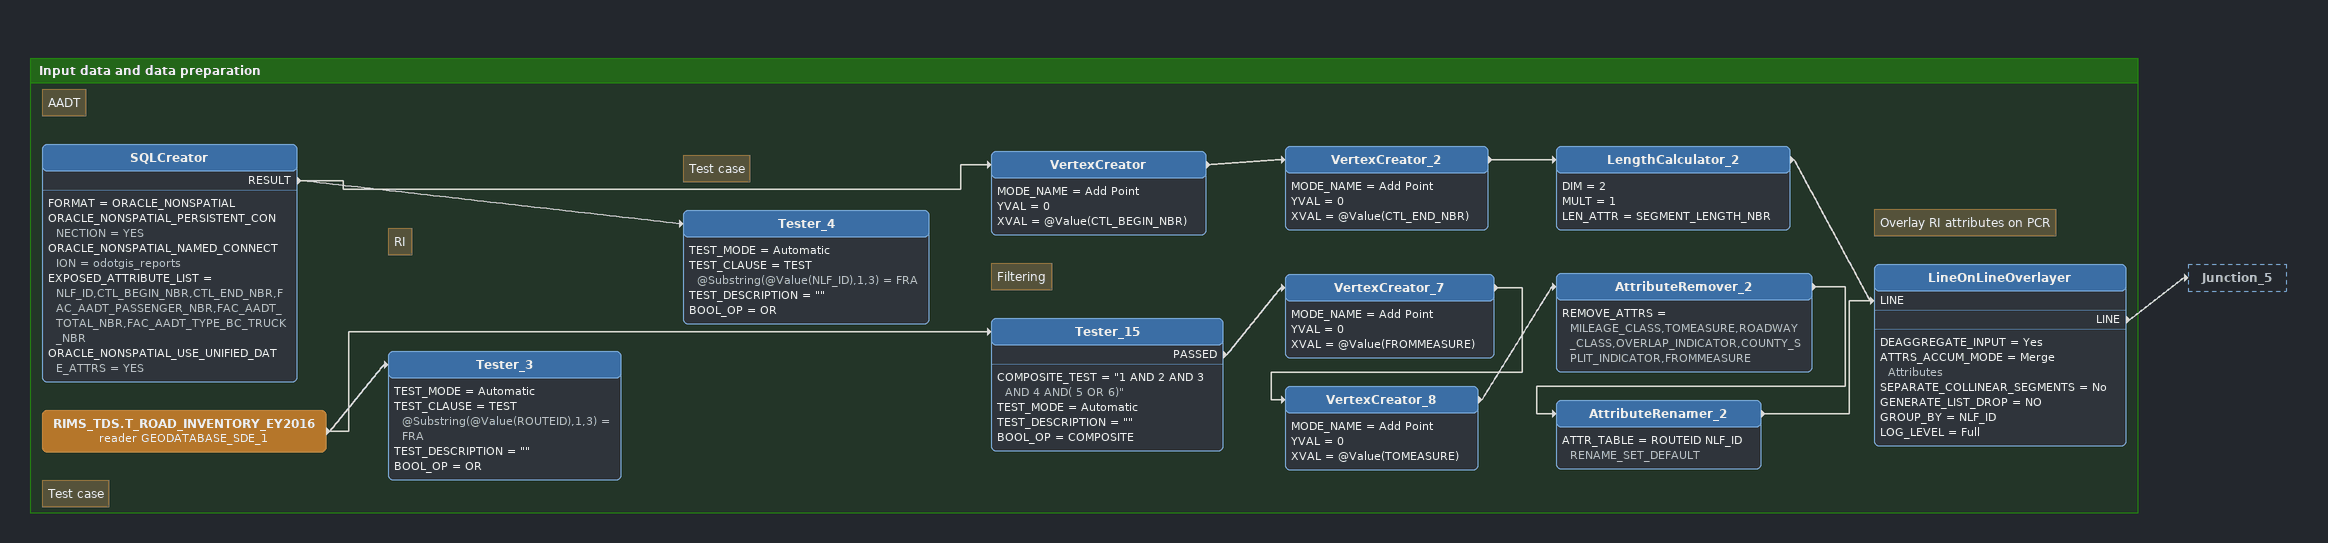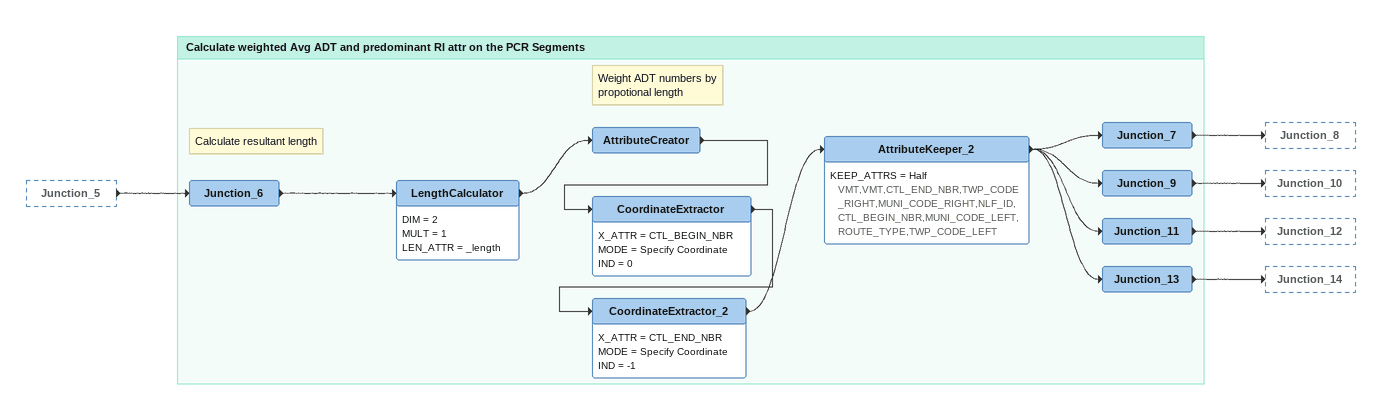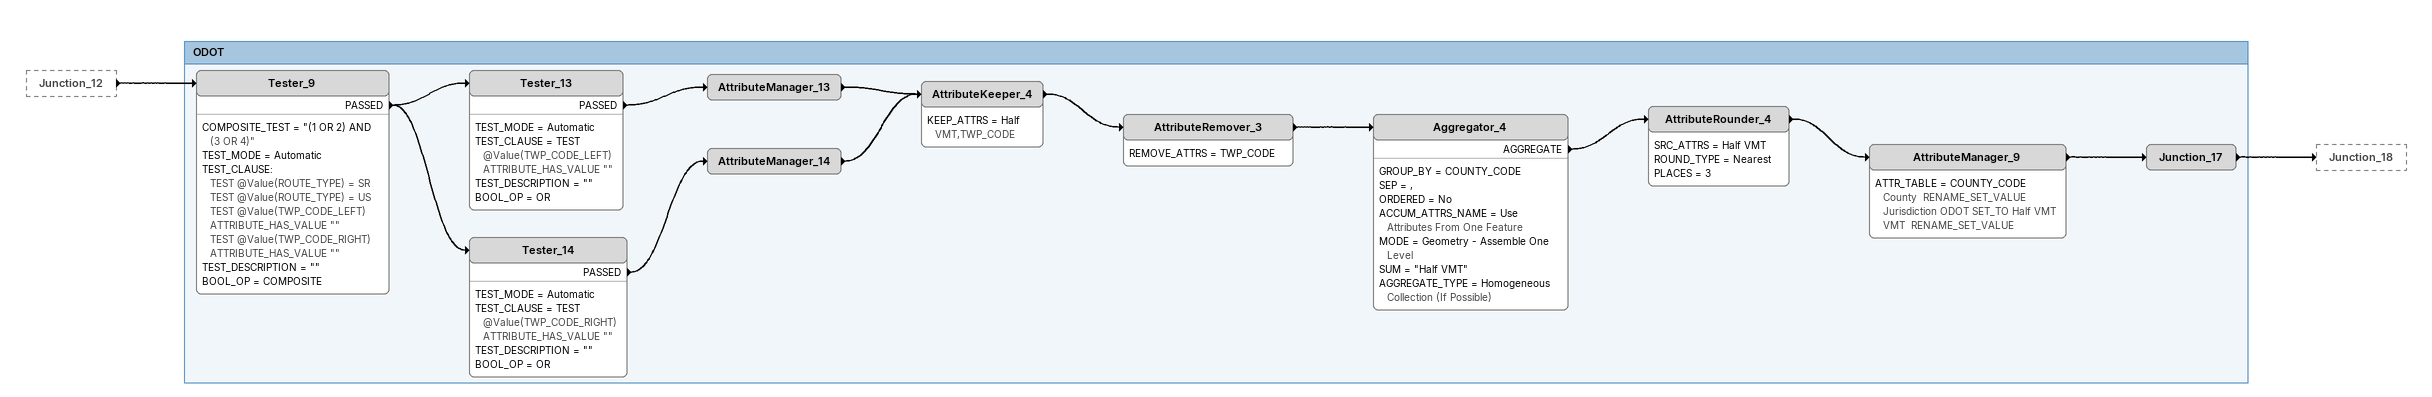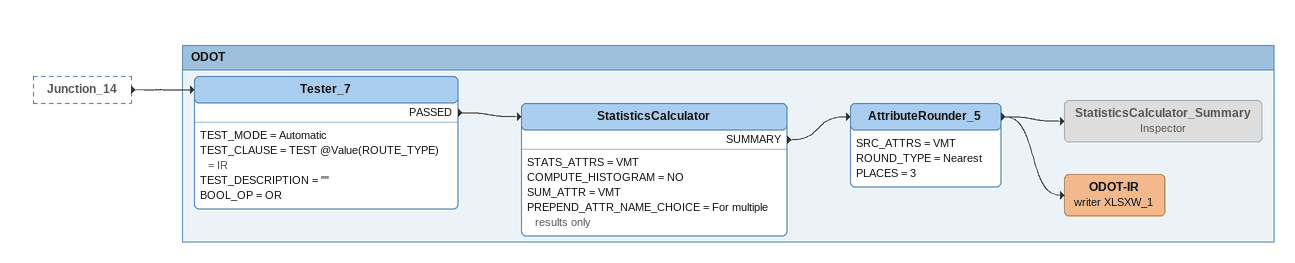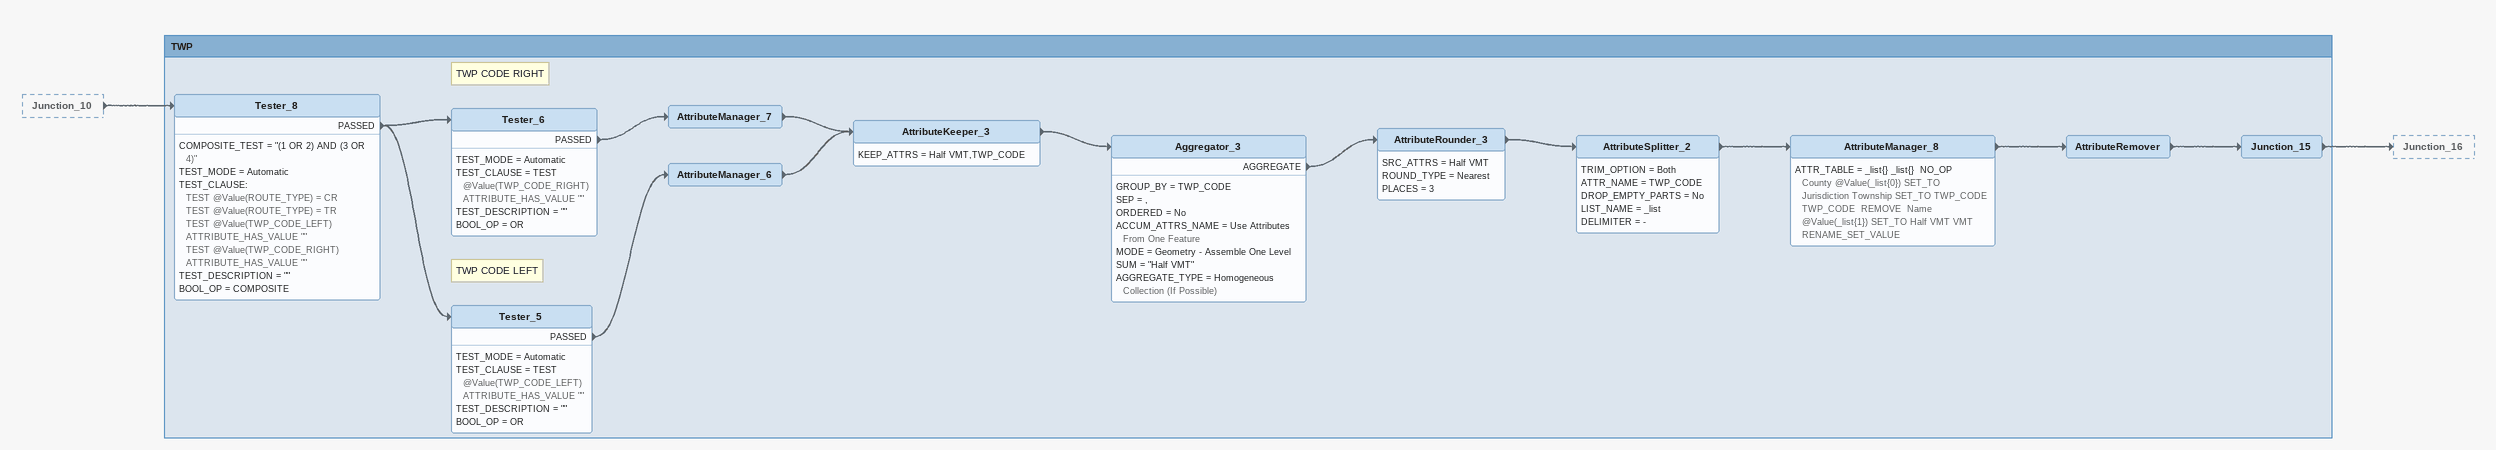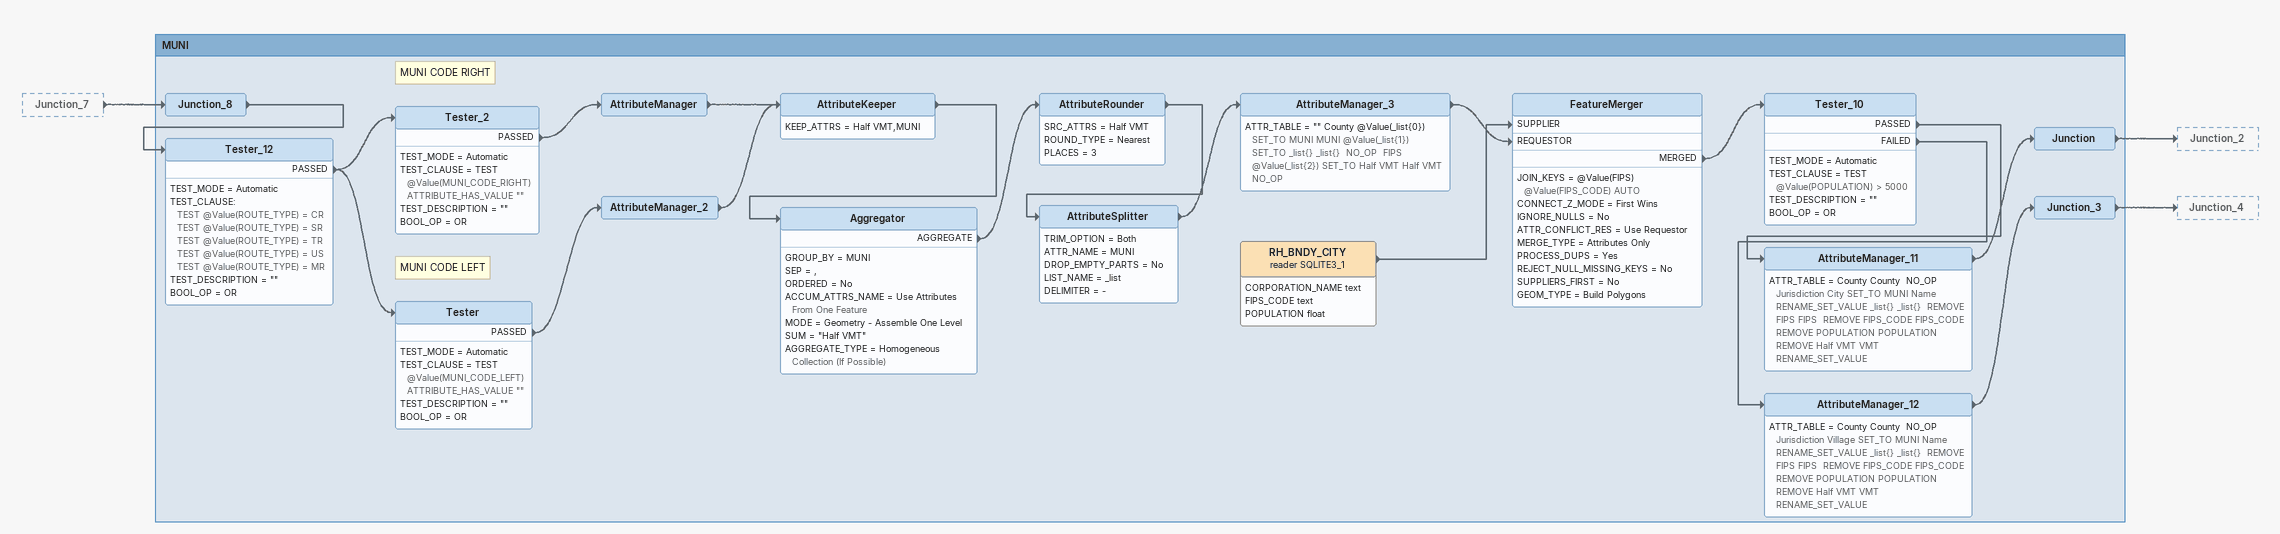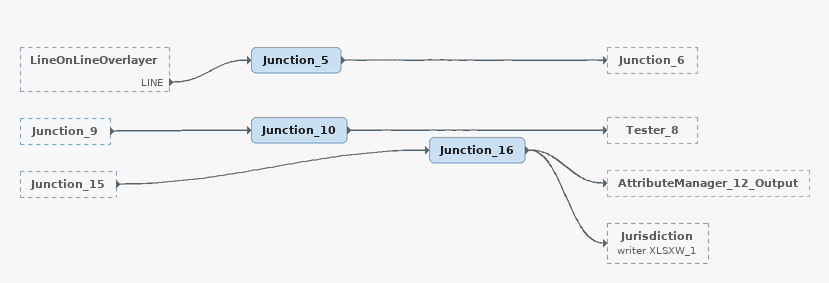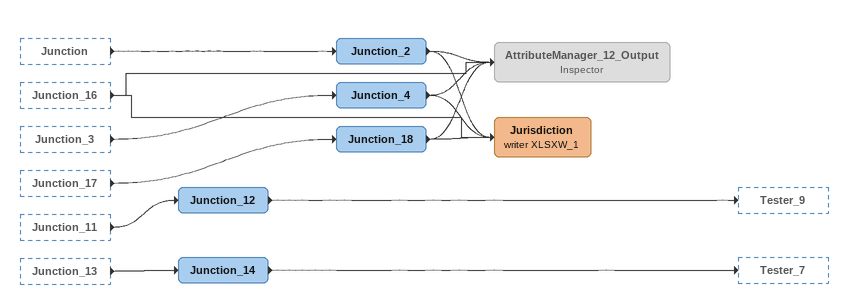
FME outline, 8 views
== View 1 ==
Bookmark: Input data and data preparation
Note: AADT
SQLCreator
    FORMAT = ORACLE_NONSPATIAL
    ORACLE_NONSPATIAL_PERSISTENT_CONNECTION = YES
    ORACLE_NONSPATIAL_NAMED_CONNECTION = odotgis_reports
    EXPOSED_ATTRIBUTE_LIST = NLF_ID,CTL_BEGIN_NBR,CTL_END_NBR,FAC_AADT_PASSENGER_NBR,FAC_AADT_TOTAL_NBR,FAC_AADT_TYPE_BC_TRUCK_NBR
    ORACLE_NONSPATIAL_USE_UNIFIED_DATE_ATTRS = YES
    RESULT -> Tester_4
    RESULT -> VertexCreator
VertexCreator
    MODE_NAME = Add Point
    YVAL = 0
    XVAL = @Value(CTL_BEGIN_NBR)
    -> VertexCreator_2
VertexCreator_2
    MODE_NAME = Add Point
    YVAL = 0
    XVAL = @Value(CTL_END_NBR)
    -> LengthCalculator_2
LengthCalculator_2
    DIM = 2
    MULT = 1
    LEN_ATTR = SEGMENT_LENGTH_NBR
    -> LineOnLineOverlayer [LINE]
Note: Test case
Tester_4
    TEST_MODE = Automatic
    TEST_CLAUSE = TEST @Substring(@Value(NLF_ID),1,3) = FRA
    TEST_DESCRIPTION = ""
    BOOL_OP = OR
Note: RI
RIMS_TDS.T_ROAD_INVENTORY_EY2016 (reader GEODATABASE_SDE_1)
    -> Tester_3
    -> Tester_15
Note: Filtering
Tester_15
    COMPOSITE_TEST = "1 AND 2 AND 3 AND 4 AND( 5 OR 6)"
    TEST_MODE = Automatic
    TEST_DESCRIPTION = ""
    BOOL_OP = COMPOSITE
    PASSED -> VertexCreator_7
VertexCreator_7
    MODE_NAME = Add Point
    YVAL = 0
    XVAL = @Value(FROMMEASURE)
    -> VertexCreator_8
VertexCreator_8
    MODE_NAME = Add Point
    YVAL = 0
    XVAL = @Value(TOMEASURE)
    -> AttributeRemover_2
AttributeRemover_2
    REMOVE_ATTRS = MILEAGE_CLASS,TOMEASURE,ROADWAY_CLASS,OVERLAP_INDICATOR,COUNTY_SPLIT_INDICATOR,FROMMEASURE
    -> AttributeRenamer_2
AttributeRenamer_2
    ATTR_TABLE = ROUTEID NLF_ID RENAME_SET_DEFAULT
    -> LineOnLineOverlayer [LINE]
Note: Overlay RI attributes on PCR
LineOnLineOverlayer
    DEAGGREGATE_INPUT = Yes
    ATTRS_ACCUM_MODE = Merge Attributes
    SEPARATE_COLLINEAR_SEGMENTS = No
    GENERATE_LIST_DROP = NO
    GROUP_BY = NLF_ID
    LOG_LEVEL = Full
    LINE -> Junction_5
Note: Test case
Tester_3
    TEST_MODE = Automatic
    TEST_CLAUSE = TEST @Substring(@Value(ROUTEID),1,3) = FRA
    TEST_DESCRIPTION = ""
    BOOL_OP = OR

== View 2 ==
Junction_5 [outside]
    -> Junction_6

Bookmark: Calculate weighted Avg ADT and predominant RI attr on the PCR Segments
Junction_6
    -> LengthCalculator
Note: Calculate resultant length
LengthCalculator
    DIM = 2
    MULT = 1
    LEN_ATTR = _length
    -> AttributeCreator
Note: Weight ADT numbers by / propotional length
AttributeCreator
    -> CoordinateExtractor
CoordinateExtractor
    X_ATTR = CTL_BEGIN_NBR
    MODE = Specify Coordinate
    IND = 0
    -> CoordinateExtractor_2
CoordinateExtractor_2
    X_ATTR = CTL_END_NBR
    MODE = Specify Coordinate
    IND = -1
    -> AttributeKeeper_2
AttributeKeeper_2
    KEEP_ATTRS = Half VMT,VMT,CTL_END_NBR,TWP_CODE_RIGHT,MUNI_CODE_RIGHT,NLF_ID,CTL_BEGIN_NBR,MUNI_CODE_LEFT,ROUTE_TYPE,TWP_CODE_LEFT
    -> Junction_7
    -> Junction_13
    -> Junction_11
    -> Junction_9
Junction_7
    -> Junction_8
Junction_9
    -> Junction_10
Junction_11
    -> Junction_12
Junction_13
    -> Junction_14

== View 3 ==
Junction_12 [outside]
    -> Tester_9

Bookmark: ODOT
Tester_9
    COMPOSITE_TEST = "(1 OR 2) AND (3 OR 4)"
    TEST_MODE = Automatic
    TEST_CLAUSE:
      TEST @Value(ROUTE_TYPE) = SR
      TEST @Value(ROUTE_TYPE) = US
      TEST @Value(TWP_CODE_LEFT) ATTRIBUTE_HAS_VALUE ""
      TEST @Value(TWP_CODE_RIGHT) ATTRIBUTE_HAS_VALUE ""
    TEST_DESCRIPTION = ""
    BOOL_OP = COMPOSITE
    PASSED -> Tester_14
    PASSED -> Tester_13
Tester_13
    TEST_MODE = Automatic
    TEST_CLAUSE = TEST @Value(TWP_CODE_LEFT) ATTRIBUTE_HAS_VALUE ""
    TEST_DESCRIPTION = ""
    BOOL_OP = OR
    PASSED -> AttributeManager_13
AttributeManager_13
    -> AttributeKeeper_4
Tester_14
    TEST_MODE = Automatic
    TEST_CLAUSE = TEST @Value(TWP_CODE_RIGHT) ATTRIBUTE_HAS_VALUE ""
    TEST_DESCRIPTION = ""
    BOOL_OP = OR
    PASSED -> AttributeManager_14
AttributeManager_14
    -> AttributeKeeper_4
AttributeKeeper_4
    KEEP_ATTRS = Half VMT,TWP_CODE
    -> AttributeRemover_3
AttributeRemover_3
    REMOVE_ATTRS = TWP_CODE
    -> Aggregator_4
Aggregator_4
    GROUP_BY = COUNTY_CODE
    SEP = ,
    ORDERED = No
    ACCUM_ATTRS_NAME = Use Attributes From One Feature
    MODE = Geometry - Assemble One Level
    SUM = "Half VMT"
    AGGREGATE_TYPE = Homogeneous Collection (If Possible)
    AGGREGATE -> AttributeRounder_4
AttributeRounder_4
    SRC_ATTRS = Half VMT
    ROUND_TYPE = Nearest
    PLACES = 3
    -> AttributeManager_9
AttributeManager_9
    ATTR_TABLE = COUNTY_CODE County  RENAME_SET_VALUE  Jurisdiction ODOT SET_TO Half VMT VMT  RENAME_SET_VALUE
    -> Junction_17
Junction_17
    -> Junction_18

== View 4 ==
Junction_14 [outside]
    -> Tester_7

Bookmark: ODOT
Tester_7
    TEST_MODE = Automatic
    TEST_CLAUSE = TEST @Value(ROUTE_TYPE) = IR
    TEST_DESCRIPTION = ""
    BOOL_OP = OR
    PASSED -> StatisticsCalculator
StatisticsCalculator
    STATS_ATTRS = VMT
    COMPUTE_HISTOGRAM = NO
    SUM_ATTR = VMT
    PREPEND_ATTR_NAME_CHOICE = For multiple results only
    SUMMARY -> AttributeRounder_5
AttributeRounder_5
    SRC_ATTRS = VMT
    ROUND_TYPE = Nearest
    PLACES = 3
    -> ODOT-IR (writer XLSXW_1)
    -> StatisticsCalculator_Summary
StatisticsCalculator_Summary: Inspector [off]
ODOT-IR (writer XLSXW_1)

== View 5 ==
Junction_10 [outside]
    -> Tester_8

Bookmark: TWP
Tester_8
    COMPOSITE_TEST = "(1 OR 2) AND (3 OR 4)"
    TEST_MODE = Automatic
    TEST_CLAUSE:
      TEST @Value(ROUTE_TYPE) = CR
      TEST @Value(ROUTE_TYPE) = TR
      TEST @Value(TWP_CODE_LEFT) ATTRIBUTE_HAS_VALUE ""
      TEST @Value(TWP_CODE_RIGHT) ATTRIBUTE_HAS_VALUE ""
    TEST_DESCRIPTION = ""
    BOOL_OP = COMPOSITE
    PASSED -> Tester_6
    PASSED -> Tester_5
Note: TWP CODE RIGHT
Tester_6
    TEST_MODE = Automatic
    TEST_CLAUSE = TEST @Value(TWP_CODE_RIGHT) ATTRIBUTE_HAS_VALUE ""
    TEST_DESCRIPTION = ""
    BOOL_OP = OR
    PASSED -> AttributeManager_7
AttributeManager_7
    -> AttributeKeeper_3
Note: TWP CODE LEFT
Tester_5
    TEST_MODE = Automatic
    TEST_CLAUSE = TEST @Value(TWP_CODE_LEFT) ATTRIBUTE_HAS_VALUE ""
    TEST_DESCRIPTION = ""
    BOOL_OP = OR
    PASSED -> AttributeManager_6
AttributeManager_6
    -> AttributeKeeper_3
AttributeKeeper_3
    KEEP_ATTRS = Half VMT,TWP_CODE
    -> Aggregator_3
Aggregator_3
    GROUP_BY = TWP_CODE
    SEP = ,
    ORDERED = No
    ACCUM_ATTRS_NAME = Use Attributes From One Feature
    MODE = Geometry - Assemble One Level
    SUM = "Half VMT"
    AGGREGATE_TYPE = Homogeneous Collection (If Possible)
    AGGREGATE -> AttributeRounder_3
AttributeRounder_3
    SRC_ATTRS = Half VMT
    ROUND_TYPE = Nearest
    PLACES = 3
    -> AttributeSplitter_2
AttributeSplitter_2
    TRIM_OPTION = Both
    ATTR_NAME = TWP_CODE
    DROP_EMPTY_PARTS = No
    LIST_NAME = _list
    DELIMITER = -
    -> AttributeManager_8
AttributeManager_8
    ATTR_TABLE = _list{} _list{}  NO_OP  County @Value(_list{0}) SET_TO  Jurisdiction Township SET_TO TWP_CODE TWP_CODE  REMOVE  Name @Value(_list{1}) SET_TO Half VMT VMT  RENAME_SET_VALUE
    -> AttributeRemover
AttributeRemover
    -> Junction_15
Junction_15
    -> Junction_16

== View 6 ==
Junction_7 [outside]
    -> Junction_8

Bookmark: MUNI
Junction_8
    -> Tester_12
Tester_12
    TEST_MODE = Automatic
    TEST_CLAUSE:
      TEST @Value(ROUTE_TYPE) = CR
      TEST @Value(ROUTE_TYPE) = SR
      TEST @Value(ROUTE_TYPE) = TR
      TEST @Value(ROUTE_TYPE) = US
      TEST @Value(ROUTE_TYPE) = MR
    TEST_DESCRIPTION = ""
    BOOL_OP = OR
    PASSED -> Tester_2
    PASSED -> Tester
Note: MUNI CODE RIGHT
Tester_2
    TEST_MODE = Automatic
    TEST_CLAUSE = TEST @Value(MUNI_CODE_RIGHT) ATTRIBUTE_HAS_VALUE ""
    TEST_DESCRIPTION = ""
    BOOL_OP = OR
    PASSED -> AttributeManager
AttributeManager
    -> AttributeKeeper
Note: MUNI CODE LEFT
Tester
    TEST_MODE = Automatic
    TEST_CLAUSE = TEST @Value(MUNI_CODE_LEFT) ATTRIBUTE_HAS_VALUE ""
    TEST_DESCRIPTION = ""
    BOOL_OP = OR
    PASSED -> AttributeManager_2
AttributeManager_2
    -> AttributeKeeper
AttributeKeeper
    KEEP_ATTRS = Half VMT,MUNI
    -> Aggregator
Aggregator
    GROUP_BY = MUNI
    SEP = ,
    ORDERED = No
    ACCUM_ATTRS_NAME = Use Attributes From One Feature
    MODE = Geometry - Assemble One Level
    SUM = "Half VMT"
    AGGREGATE_TYPE = Homogeneous Collection (If Possible)
    AGGREGATE -> AttributeRounder
AttributeRounder
    SRC_ATTRS = Half VMT
    ROUND_TYPE = Nearest
    PLACES = 3
    -> AttributeSplitter
AttributeSplitter
    TRIM_OPTION = Both
    ATTR_NAME = MUNI
    DROP_EMPTY_PARTS = No
    LIST_NAME = _list
    DELIMITER = -
    -> AttributeManager_3
AttributeManager_3
    ATTR_TABLE = "" County @Value(_list{0}) SET_TO MUNI MUNI @Value(_list{1}) SET_TO _list{} _list{}  NO_OP  FIPS @Value(_list{2}) SET_TO Half VMT Half VMT  NO_OP
    -> FeatureMerger [REQUESTOR]
RH_BNDY_CITY (reader SQLITE3_1)
    attributes: CORPORATION_NAME text, FIPS_CODE text, POPULATION float
    -> FeatureMerger [SUPPLIER]
FeatureMerger
    JOIN_KEYS = @Value(FIPS) @Value(FIPS_CODE) AUTO
    CONNECT_Z_MODE = First Wins
    IGNORE_NULLS = No
    ATTR_CONFLICT_RES = Use Requestor
    MERGE_TYPE = Attributes Only
    PROCESS_DUPS = Yes
    REJECT_NULL_MISSING_KEYS = No
    SUPPLIERS_FIRST = No
    GEOM_TYPE = Build Polygons
    MERGED -> Tester_10
Tester_10
    TEST_MODE = Automatic
    TEST_CLAUSE = TEST @Value(POPULATION) > 5000
    TEST_DESCRIPTION = ""
    BOOL_OP = OR
    PASSED -> AttributeManager_11
    FAILED -> AttributeManager_12
AttributeManager_11
    ATTR_TABLE = County County  NO_OP  Jurisdiction City SET_TO MUNI Name  RENAME_SET_VALUE _list{} _list{}  REMOVE FIPS FIPS  REMOVE FIPS_CODE FIPS_CODE  REMOVE POPULATION POPULATION  REMOVE Half VMT VMT  RENAME_SET_VALUE
    -> Junction
Junction
    -> Junction_2
AttributeManager_12
    ATTR_TABLE = County County  NO_OP  Jurisdiction Village SET_TO MUNI Name  RENAME_SET_VALUE _list{} _list{}  REMOVE FIPS FIPS  REMOVE FIPS_CODE FIPS_CODE  REMOVE POPULATION POPULATION  REMOVE Half VMT VMT  RENAME_SET_VALUE
    -> Junction_3
Junction_3
    -> Junction_4

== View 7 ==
LineOnLineOverlayer [outside]
    LINE -> Junction_5
Junction_9 [outside]
    -> Junction_10
Junction_15 [outside]
    -> Junction_16
Junction_5
    -> Junction_6
Junction_10
    -> Tester_8
Junction_16
    -> AttributeManager_12_Output
    -> Jurisdiction (writer XLSXW_1)

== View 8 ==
Junction [outside]
    -> Junction_2
Junction_16 [outside]
    -> AttributeManager_12_Output
    -> Jurisdiction (writer XLSXW_1)
Junction_3 [outside]
    -> Junction_4
Junction_17 [outside]
    -> Junction_18
Junction_11 [outside]
    -> Junction_12
Junction_13 [outside]
    -> Junction_14
Junction_12
    -> Tester_9
Junction_18
    -> Jurisdiction (writer XLSXW_1)
    -> AttributeManager_12_Output
Junction_14
    -> Tester_7
Junction_2
    -> AttributeManager_12_Output
    -> Jurisdiction (writer XLSXW_1)
Junction_4
    -> AttributeManager_12_Output
    -> Jurisdiction (writer XLSXW_1)
AttributeManager_12_Output: Inspector [off]
Jurisdiction (writer XLSXW_1)
